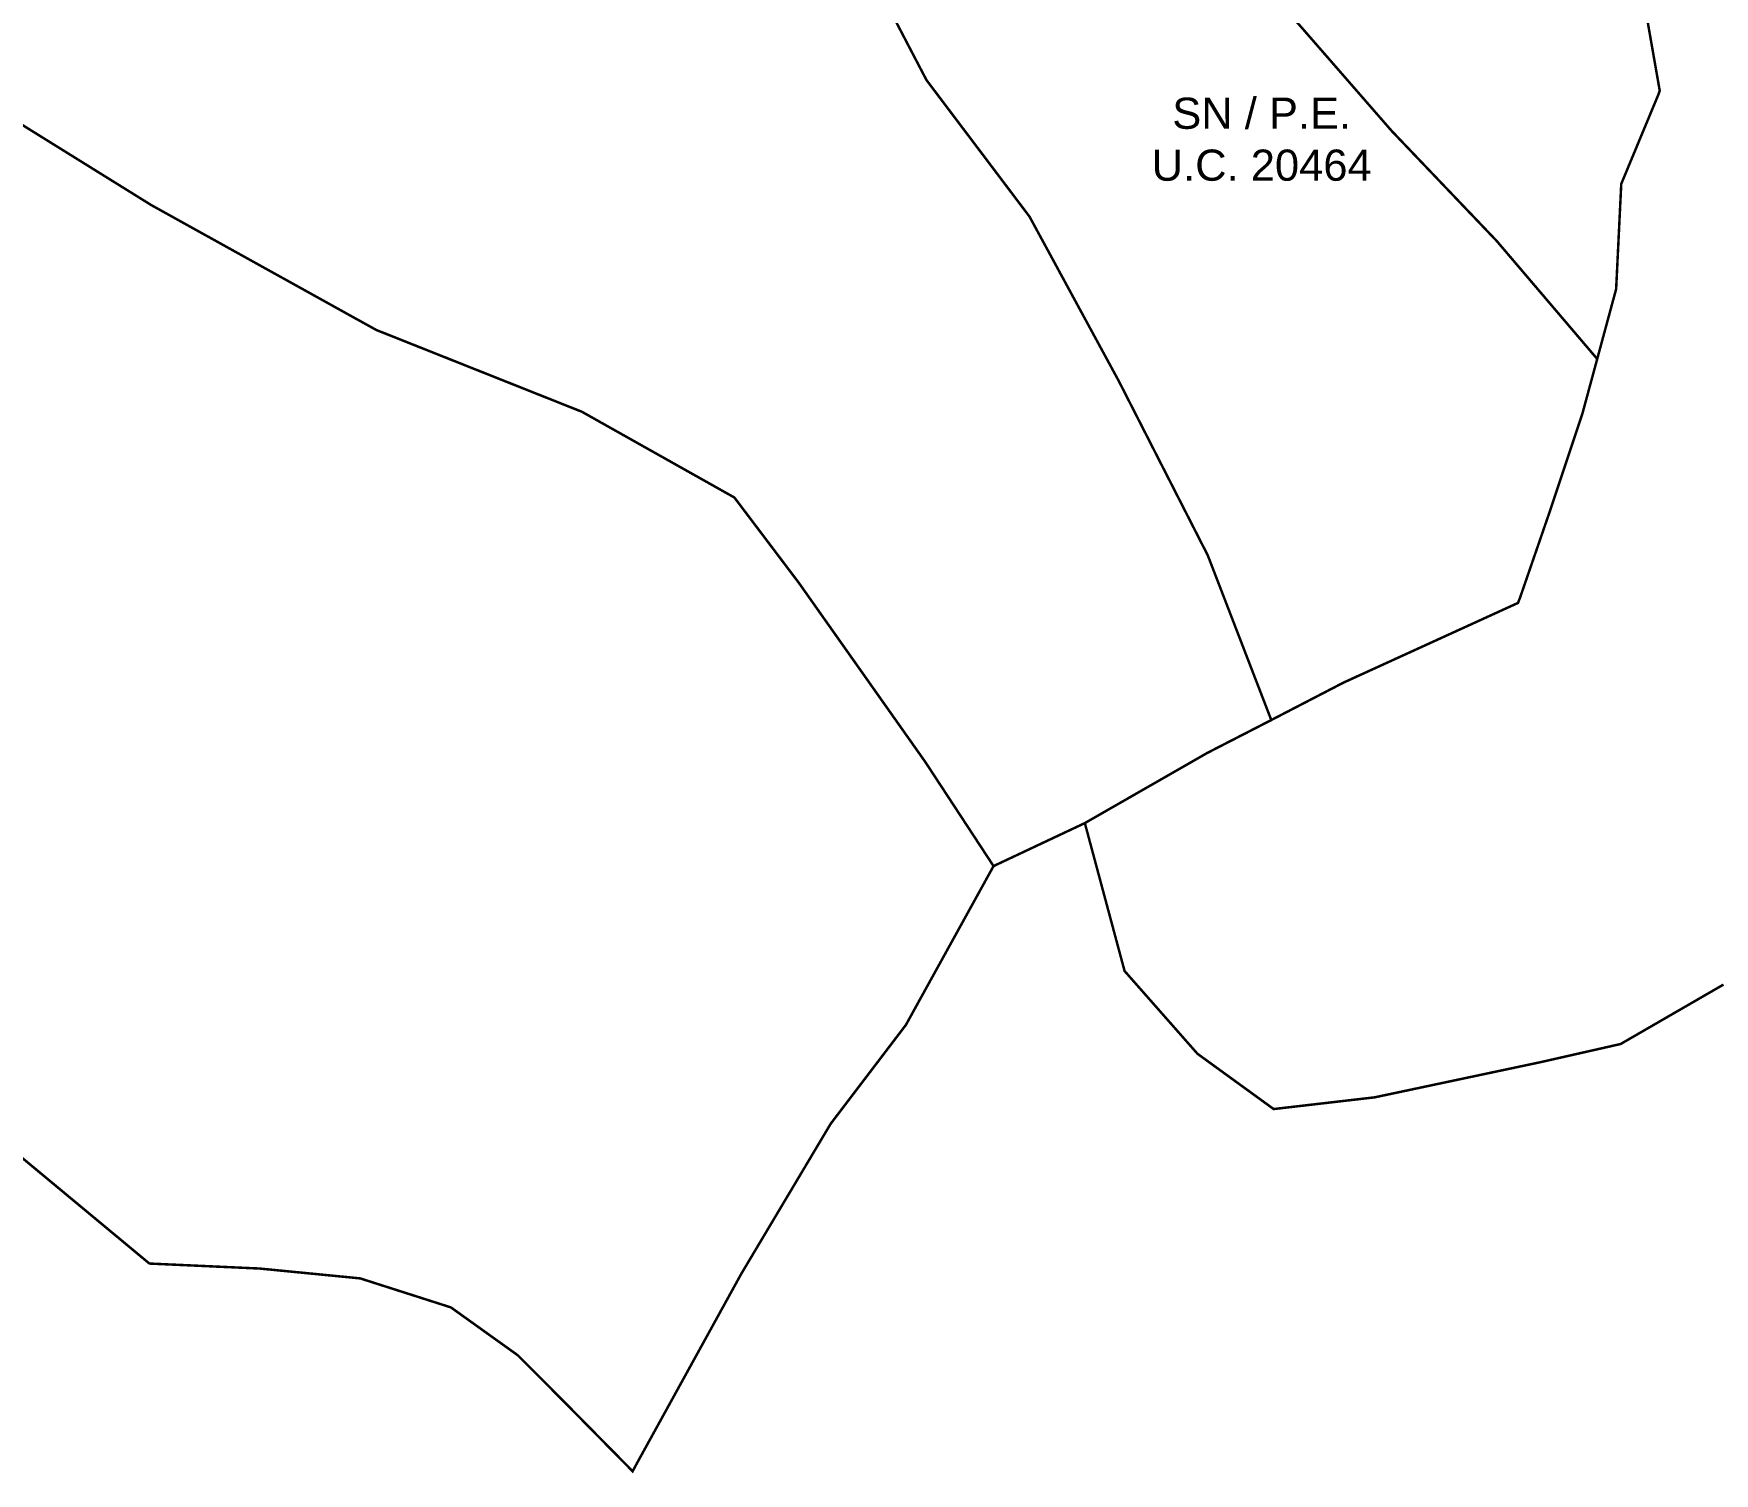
# Model space of a CAD drawing. Header units: metres. Extents: x 561401 to 594056, y 8460144 to 8508504.
# Drawn here: x 586751.3 to 586886.3, y 8502745.1 to 8502860.7 of the extents above; entities that cross this region are included whole.
import ezdxf

# ---------------------------------------------------------------- set-up
doc = ezdxf.new("R2010")
doc.units = ezdxf.units.M
for name, color, linetype in [('1.2. BASE GRAFICA GORE', 76, 'Continuous'), ('1.2. BASE GRAFICA SUNARP', 150, 'Continuous'), ('1.3 ETIQUETA P.E. Y U.C.', 1, 'Continuous')]:
    doc.layers.add(name, color=color, linetype=linetype)
doc.styles.add('Arial', font='arial.ttf', dxfattribs={"height": 1})

msp = doc.modelspace()

# ---------------------------------------------------------------- linework, layer by layer
at = {"layer": '1.2. BASE GRAFICA GORE', "color": 64, "linetype": 'Continuous', "lineweight": -3, "const_width": 0.2}
for points in [[(586819.96, 8502901.25), (586827.35, 8502891.4), (586837.31, 8502878.7), (586838.11, 8502877.88), (586845.39, 8502871.77), (586852.27, 8502862.15), (586860.34, 8502852.89), (586868.78, 8502844.05), (586876.85, 8502834.58), (586878.37, 8502840.19), (586878.78, 8502848.63), (586881.77, 8502855.82), (586881.87, 8502856.11), (586879.62, 8502868.95), (586875.5, 8502880.66), (586872.49, 8502890.09), (586867.55, 8502898.11), (586864.38, 8502902.58), (586857.43, 8502911.26), (586854.43, 8502916.93), (586848.03, 8502921.09), (586846, 8502927.92), (586826.49, 8502907.17), (586819.96, 8502901.25)], [(586806.96, 8502888.54), (586808.71, 8502886.07), (586815.48, 8502871.34), (586822.99, 8502856.97), (586831.27, 8502846), (586838.44, 8502832.8), (586845.58, 8502818.82), (586850.68, 8502805.6), (586856.49, 8502808.61), (586870.49, 8502815), (586870.66, 8502815.44), (586872.97, 8502822.13), (586875.66, 8502830.19), (586876.85, 8502834.58), (586868.78, 8502844.05), (586860.34, 8502852.89), (586852.27, 8502862.15), (586845.39, 8502871.77), (586838.11, 8502877.88), (586837.31, 8502878.7), (586827.35, 8502891.4), (586819.96, 8502901.25), (586806.96, 8502888.54)]]:
    msp.add_lwpolyline(points, close=True, dxfattribs=at)
msp.add_lwpolyline([(586879.62, 8502868.95), (586881.87, 8502856.11), (586881.77, 8502855.82), (586878.78, 8502848.63), (586878.37, 8502840.19), (586876.85, 8502834.58), (586875.66, 8502830.19), (586872.97, 8502822.13), (586870.66, 8502815.44), (586870.49, 8502815), (586856.49, 8502808.61), (586850.68, 8502805.6), (586845.54, 8502802.96), (586835.71, 8502797.33), (586835.71, 8502797.33), (586838.9, 8502785.46), (586844.75, 8502778.82), (586850.87, 8502774.38), (586858.98, 8502775.32), (586872.38, 8502778.16), (586878.73, 8502779.6), (586886.99, 8502784.37)], dxfattribs=at)
at = {"layer": '1.2. BASE GRAFICA SUNARP', "color": 64, "linetype": 'Continuous', "lineweight": -3, "const_width": 0.2}
for points in [[(586744.62, 8502856.95), (586760.75, 8502846.93), (586778.81, 8502836.91), (586795.33, 8502830.34), (586807.57, 8502823.46), (586812.74, 8502816.62), (586822.89, 8502802.25), (586828.38, 8502793.88), (586835.71, 8502797.33), (586845.54, 8502802.96), (586850.68, 8502805.6), (586845.58, 8502818.82), (586838.44, 8502832.8), (586831.27, 8502846), (586822.99, 8502856.97), (586815.48, 8502871.34), (586808.71, 8502886.07), (586806.96, 8502888.54), (586798.54, 8502900.41), (586781.23, 8502923.1), (586757.73, 8502957.34), (586750.32, 8502949.19)], [(586749.47, 8502771.22), (586760.6, 8502761.98), (586769.44, 8502761.58), (586777.52, 8502760.79), (586784.81, 8502758.46), (586790.19, 8502754.61), (586793.64, 8502751.15), (586799.4, 8502745.31), (586799.92, 8502746.27), (586801.68, 8502749.46), (586808.12, 8502761.15), (586815.31, 8502773.21), (586821.34, 8502781.13), (586828.38, 8502793.88), (586822.89, 8502802.25), (586812.74, 8502816.62), (586807.57, 8502823.46), (586795.33, 8502830.34), (586778.81, 8502836.91), (586760.75, 8502846.93), (586744.62, 8502856.95)]]:
    msp.add_lwpolyline(points, dxfattribs=at)

# ---------------------------------------------------------------- texts
at = {"layer": '1.3 ETIQUETA P.E. Y U.C.', "color": 1, "insert": (586849.91, 8502852.2), "char_height": 2.5, "attachment_point": 5, "style": 'Arial'}
msp.add_mtext('SN / P.E.\\PU.C. 20464', dxfattribs=at)

doc.saveas('drawing.dxf')
